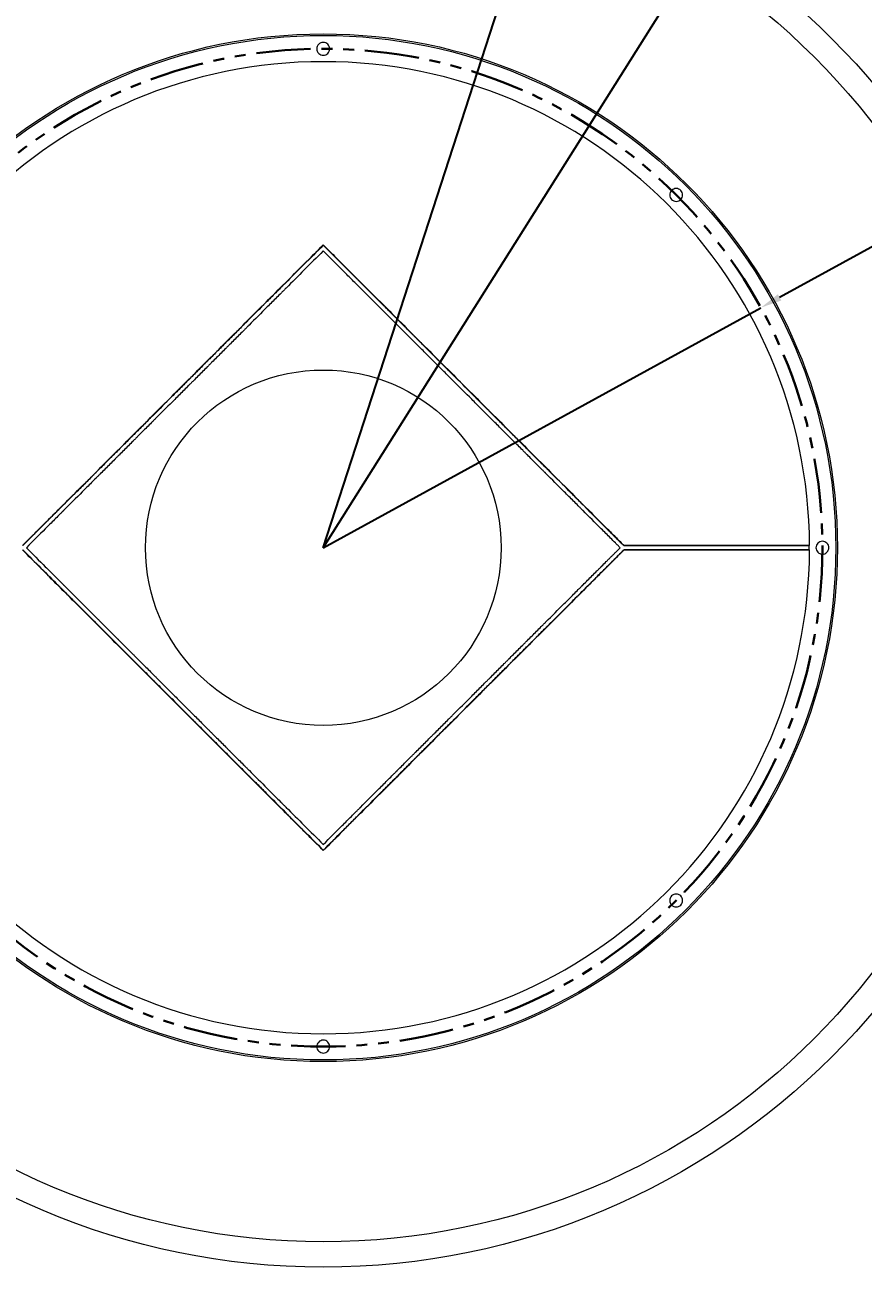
# Model space of a CAD drawing. Header units: inches. Extents: x 2104 to 4359, y 410 to 823.
# Drawn here: x 2505.9 to 2603.8, y 603.5 to 748.6 of the extents above; entities that cross this region are included whole.
import ezdxf

# ---------------------------------------------------------------- set-up
doc = ezdxf.new("R2010")
doc.units = ezdxf.units.IN
doc.linetypes.add('PHANTOM', pattern=[12.7, 6.35, -1.27, 1.27, -1.27, 1.27, -1.27])
doc.styles.add('SLDTEXTSTYLE2', font='TXT', dxfattribs={"width": 0.6, "bigfont": 'bigfont'})
doc.dimstyles.new('5', dxfattribs={"dimtxt": 5, "dimasz": 2.5, "dimexe": 1.25, "dimexo": 0.625, "dimtad": 0, "dimzin": 12, "dimtxsty": 'SLDTEXTSTYLE2', "dimcen": 2.5, "dimclrd": 3, "dimclre": 3, "dimclrt": 256, "dimadec": 0, "dimazin": 0, "dimtfac": 1, "dimtmove": 0, "dimatfit": 3, "dimfxl": 1, "dimarcsym": 0})

# ---------------------------------------------------------------- blocks, each defined once
blk = doc.blocks.new('*D227')
at = {"color": 3, "lineweight": -2}
for p, q in [((2568.19, 772.17), (2567.42, 769.79)), ((2540.76, 687.51), (2566.65, 767.42))]:
    blk.add_line(p, q, dxfattribs=at)
at = {"color": 3}
blk.add_solid([(2567.03, 769.92), (2567.82, 769.67), (2566.65, 767.42)], dxfattribs=at)
at = {"layer": 'Defpoints', "color": 0}
for p in [(2566.65, 767.42), (2540.76, 687.51)]:
    blk.add_point(p, dxfattribs=at)
at = {"insert": (2569.62, 776.57), "char_height": 5, "attachment_point": 5, "rotation": 72.0454, "style": 'SLDTEXTSTYLE2'}
blk.add_mtext('R84', dxfattribs=at)
blk = doc.blocks.new('*D228')
at = {"color": 3, "lineweight": -2}
for p, q in [((2588.85, 763.88), (2585.27, 758.19)), ((2540.76, 687.51), (2583.94, 756.08))]:
    blk.add_line(p, q, dxfattribs=at)
at = {"color": 3}
blk.add_solid([(2584.92, 758.41), (2585.62, 757.97), (2583.94, 756.08)], dxfattribs=at)
at = {"layer": 'Defpoints', "color": 0}
for p in [(2583.94, 756.08), (2540.76, 687.51)]:
    blk.add_point(p, dxfattribs=at)
at = {"insert": (2592.91, 770.33), "char_height": 5, "attachment_point": 5, "rotation": 57.8005, "style": 'SLDTEXTSTYLE2'}
blk.add_mtext('R81,03', dxfattribs=at)
blk = doc.blocks.new('*D229')
at = {"color": 3, "lineweight": -2}
for p, q in [((2622.07, 732.14), (2594.01, 716.74)), ((2540.76, 687.51), (2591.82, 715.53))]:
    blk.add_line(p, q, dxfattribs=at)
at = {"color": 3}
blk.add_solid([(2593.81, 717.1), (2594.21, 716.37), (2591.82, 715.53)], dxfattribs=at)
at = {"layer": 'Defpoints', "color": 0}
for p in [(2591.82, 715.53), (2540.76, 687.51)]:
    blk.add_point(p, dxfattribs=at)
at = {"insert": (2629.41, 736.17), "char_height": 5, "attachment_point": 5, "rotation": 28.7611, "style": 'SLDTEXTSTYLE2'}
blk.add_mtext('R58,25', dxfattribs=at)

msp = doc.modelspace()

# ---------------------------------------------------------------- linework, layer by layer
at = {"color": 7, "linetype": 'Continuous', "lineweight": 15}
for p, q in [((2540.757, 722.825), (2540.757, 722.862)), ((2575.825, 687.756), (2575.862, 687.757)), ((2597.456, 687.756), (2597.506, 687.757)), ((2575.825, 687.257), (2575.862, 687.257)), ((2540.757, 652.189), (2540.757, 652.151))]:
    msp.add_line(p, q, dxfattribs=at)
for radius in [84, 81.032, 60, 59.812, 20.75]:
    msp.add_circle((2540.757, 687.507), radius, dxfattribs=at)
at = {"color": 1, "linetype": 'PHANTOM', "lineweight": 30}
msp.add_circle((2540.757, 687.507), 58.25, dxfattribs=at)
at = {"color": 7, "linetype": 'Continuous', "lineweight": 15}
for radius, start, end in [(56.75, 0.25247, 179.74753), (56.7, 359.74753, 0.25247), (56.75, 180.25247, 359.74753)]:
    msp.add_arc((2540.757, 687.507), radius, start, end, dxfattribs=at)
for points, knots in [([(2541.29, 745.229), (2541.22, 745.158), (2541.138, 745.103), (2540.956, 745.027), (2540.858, 745.007), (2540.563, 745.006), (2540.367, 745.087), (2540.159, 745.294), (2540.103, 745.377), (2540.027, 745.558), (2540.007, 745.655), (2540.006, 745.853), (2540.025, 745.95), (2540.1, 746.131), (2540.155, 746.215), (2540.361, 746.423), (2540.557, 746.506), (2540.852, 746.507), (2540.95, 746.488), (2541.132, 746.413), (2541.215, 746.358), (2541.356, 746.219), (2541.411, 746.136), (2541.487, 745.955), (2541.506, 745.857), (2541.508, 745.565), (2541.429, 745.37), (2541.29, 745.229)], [0, 0, 0, 0, 0.0625, 0.0625, 0.125, 0.125, 0.25, 0.25, 0.3125, 0.3125, 0.375, 0.375, 0.4375, 0.4375, 0.5, 0.5, 0.625, 0.625, 0.6875, 0.6875, 0.75, 0.75, 0.8125, 0.8125, 0.875, 0.875, 1, 1, 1, 1]), ([(2582.476, 728.165), (2582.406, 728.095), (2582.324, 728.04), (2582.142, 727.965), (2582.044, 727.946), (2581.751, 727.945), (2581.554, 728.027), (2581.346, 728.235), (2581.29, 728.318), (2581.215, 728.5), (2581.196, 728.598), (2581.196, 728.796), (2581.216, 728.893), (2581.291, 729.074), (2581.347, 729.157), (2581.554, 729.364), (2581.749, 729.445), (2582.042, 729.446), (2582.141, 729.426), (2582.323, 729.351), (2582.406, 729.296), (2582.616, 729.086), (2582.696, 728.891), (2582.696, 728.499), (2582.616, 728.305), (2582.476, 728.165)], [0, 0, 0, 0, 0.0625, 0.0625, 0.125, 0.125, 0.25, 0.25, 0.3125, 0.3125, 0.375, 0.375, 0.4375, 0.4375, 0.5, 0.5, 0.625, 0.625, 0.6875, 0.6875, 0.75, 0.75, 0.875, 0.875, 1, 1, 1, 1]), ([(2505.651, 687.756), (2506.127, 688.233), (2507.066, 689.172), (2508.456, 690.561), (2510.118, 692.223), (2512.04, 694.145), (2514.985, 697.091), (2517.919, 700.024), (2520.865, 702.97), (2523.075, 705.18), (2525.286, 707.391), (2528.234, 710.339), (2531.169, 713.274), (2534.116, 716.221), (2536.309, 718.414), (2538.531, 720.637), (2540.004, 722.109), (2540.757, 722.862)], [0, 0, 0, 0, 0.0407401, 0.0803129, 0.1187826, 0.1828191, 0.2446447, 0.3704846, 0.4334041, 0.4963277, 0.5592593, 0.6222027, 0.7481304, 0.8099897, 0.8740637, 0.9355962, 1, 1, 1, 1]), ([(2540.757, 722.825), (2539.217, 721.284), (2537.75, 719.816), (2536.338, 718.404), (2536.332, 718.397), (2536.32, 718.385), (2536.314, 718.379), (2536.296, 718.361), (2536.284, 718.349), (2536.248, 718.314), (2536.224, 718.29), (2536.153, 718.218), (2536.105, 718.171), (2535.963, 718.028), (2535.868, 717.934), (2535.585, 717.65), (2535.397, 717.462), (2534.835, 716.9), (2534.465, 716.529), (2533.363, 715.427), (2532.641, 714.705), (2531.918, 713.981), (2531.905, 713.969), (2531.882, 713.945), (2531.87, 713.934), (2531.836, 713.899), (2531.812, 713.876), (2531.742, 713.806), (2531.696, 713.759), (2531.557, 713.62), (2531.464, 713.527), (2531.186, 713.249), (2531.002, 713.065), (2530.45, 712.513), (2530.085, 712.147), (2529.698, 711.76), (2529.674, 711.737), (2529.628, 711.69), (2529.605, 711.667), (2529.535, 711.597), (2529.489, 711.551), (2529.35, 711.412), (2529.257, 711.32), (2528.98, 711.042), (2528.796, 710.858), (2528.245, 710.306), (2527.878, 709.94), (2527.467, 709.528), (2527.42, 709.482), (2527.328, 709.389), (2527.281, 709.343), (2527.143, 709.204), (2527.051, 709.112), (2526.774, 708.835), (2526.59, 708.651), (2526.039, 708.1), (2525.672, 707.733), (2525.213, 707.274), (2525.12, 707.181), (2524.936, 706.997), (2524.844, 706.905), (2524.568, 706.629), (2524.384, 706.445), (2523.833, 705.894), (2523.466, 705.527), (2522.36, 704.421), (2521.629, 703.69), (2520.797, 702.859), (2520.706, 702.767), (2520.523, 702.584), (2520.431, 702.492), (2520.156, 702.217), (2519.972, 702.033), (2519.421, 701.482), (2519.053, 701.114), (2518.636, 700.698), (2518.591, 700.653), (2518.5, 700.561), (2518.454, 700.515), (2518.317, 700.378), (2518.225, 700.287), (2517.95, 700.012), (2517.767, 699.829), (2517.216, 699.278), (2516.846, 698.909), (2516.452, 698.514), (2516.429, 698.492), (2516.384, 698.446), (2516.361, 698.424), (2516.293, 698.355), (2516.247, 698.31), (2516.111, 698.173), (2516.019, 698.082), (2515.745, 697.808), (2515.562, 697.624), (2515.01, 697.073), (2514.64, 696.704), (2514.256, 696.319), (2514.245, 696.309), (2514.223, 696.286), (2514.212, 696.275), (2514.179, 696.242), (2514.156, 696.22), (2514.089, 696.153), (2514.045, 696.108), (2513.911, 695.974), (2513.821, 695.885), (2513.552, 695.616), (2513.372, 695.436), (2512.83, 694.894), (2512.466, 694.531), (2511.364, 693.429), (2510.617, 692.682), (2509.847, 691.913), (2509.842, 691.908), (2509.831, 691.897), (2509.826, 691.891), (2509.809, 691.875), (2509.798, 691.864), (2509.765, 691.831), (2509.743, 691.809), (2509.677, 691.742), (2509.633, 691.698), (2509.5, 691.566), (2509.411, 691.477), (2509.145, 691.211), (2508.966, 691.032), (2508.427, 690.493), (2508.063, 690.13), (2507.04, 689.107), (2506.372, 688.439), (2505.688, 687.756)], [0.00677294, 0.00677294, 0.00677294, 0.00677294, 0.13177294, 0.13177294, 0.13226122, 0.13226122, 0.1327495, 0.1327495, 0.13372606, 0.13372606, 0.13567919, 0.13567919, 0.13958544, 0.13958544, 0.14739794, 0.14739794, 0.16302294, 0.16302294, 0.19427294, 0.19427294, 0.25677294, 0.25677294, 0.2577495, 0.2577495, 0.25872606, 0.25872606, 0.26067919, 0.26067919, 0.26458544, 0.26458544, 0.27239794, 0.27239794, 0.28802294, 0.28802294, 0.31927294, 0.31927294, 0.32122606, 0.32122606, 0.32317919, 0.32317919, 0.32708544, 0.32708544, 0.33489794, 0.33489794, 0.35052294, 0.35052294, 0.38177294, 0.38177294, 0.38567919, 0.38567919, 0.38958544, 0.38958544, 0.39739794, 0.39739794, 0.41302294, 0.41302294, 0.44427294, 0.44427294, 0.45208544, 0.45208544, 0.45989794, 0.45989794, 0.47552294, 0.47552294, 0.50677294, 0.50677294, 0.56927294, 0.56927294, 0.57708544, 0.57708544, 0.58489794, 0.58489794, 0.60052294, 0.60052294, 0.63177294, 0.63177294, 0.63567919, 0.63567919, 0.63958544, 0.63958544, 0.64739794, 0.64739794, 0.66302294, 0.66302294, 0.69427294, 0.69427294, 0.69622606, 0.69622606, 0.69817919, 0.69817919, 0.70208544, 0.70208544, 0.70989794, 0.70989794, 0.72552294, 0.72552294, 0.75677294, 0.75677294, 0.7577495, 0.7577495, 0.75872606, 0.75872606, 0.76067919, 0.76067919, 0.76458544, 0.76458544, 0.77239794, 0.77239794, 0.78802294, 0.78802294, 0.81927294, 0.81927294, 0.88177294, 0.88177294, 0.88226122, 0.88226122, 0.8827495, 0.8827495, 0.88372606, 0.88372606, 0.88567919, 0.88567919, 0.88958544, 0.88958544, 0.89739794, 0.89739794, 0.91302294, 0.91302294, 0.94427294, 0.94427294, 1, 1, 1, 1]), ([(2540.757, 722.862), (2541.263, 722.356), (2542.259, 721.36), (2543.731, 719.888), (2545.447, 718.172), (2547.395, 716.223), (2550.341, 713.278), (2553.274, 710.345), (2556.221, 707.398), (2558.431, 705.188), (2560.641, 702.978), (2563.589, 700.03), (2567.274, 696.345), (2570.941, 692.678), (2573.506, 690.113), (2574.787, 688.832), (2575.444, 688.175), (2575.741, 687.878), (2575.849, 687.769), (2575.862, 687.757)], [0, 0, 0, 0, 0.0432543, 0.0851967, 0.1259018, 0.1899395, 0.2517661, 0.3776081, 0.4405286, 0.5034533, 0.566386, 0.6293304, 0.7552603, 0.8811922, 0.9427247, 0.9745525, 0.9907451, 0.9989126, 1, 1, 1, 1]), ([(2575.825, 687.756), (2575.812, 687.769), (2575.8, 687.782), (2575.691, 687.89), (2575.596, 687.985), (2575.31, 688.271), (2575.121, 688.46), (2574.557, 689.024), (2574.185, 689.396), (2573.082, 690.498), (2572.363, 691.217), (2571.654, 691.925), (2571.647, 691.932), (2571.636, 691.944), (2571.63, 691.95), (2571.612, 691.968), (2571.6, 691.979), (2571.564, 692.015), (2571.54, 692.039), (2571.469, 692.11), (2571.421, 692.158), (2571.279, 692.3), (2571.184, 692.395), (2570.9, 692.679), (2570.712, 692.867), (2570.151, 693.428), (2569.78, 693.799), (2568.677, 694.901), (2567.955, 695.622), (2567.231, 696.346), (2567.219, 696.358), (2567.196, 696.381), (2567.184, 696.393), (2567.149, 696.428), (2567.126, 696.451), (2567.056, 696.521), (2567.01, 696.567), (2566.87, 696.707), (2566.777, 696.799), (2566.5, 697.077), (2566.315, 697.261), (2565.763, 697.813), (2565.398, 698.179), (2565.01, 698.566), (2564.987, 698.589), (2564.94, 698.636), (2564.917, 698.659), (2564.848, 698.728), (2564.801, 698.775), (2564.662, 698.914), (2564.57, 699.006), (2564.293, 699.283), (2564.108, 699.467), (2563.557, 700.019), (2563.19, 700.385), (2562.779, 700.797), (2562.732, 700.843), (2562.639, 700.936), (2562.593, 700.982), (2562.455, 701.121), (2562.362, 701.213), (2562.086, 701.489), (2561.902, 701.673), (2561.35, 702.225), (2560.984, 702.591), (2560.524, 703.05), (2560.432, 703.143), (2560.247, 703.327), (2560.155, 703.42), (2559.879, 703.696), (2559.695, 703.879), (2559.144, 704.431), (2558.777, 704.798), (2557.672, 705.903), (2556.94, 706.635), (2556.109, 707.466), (2556.018, 707.557), (2555.834, 707.741), (2555.742, 707.832), (2555.467, 708.108), (2555.284, 708.291), (2554.733, 708.842), (2554.364, 709.211), (2553.948, 709.627), (2553.903, 709.672), (2553.811, 709.764), (2553.766, 709.81), (2553.629, 709.947), (2553.537, 710.038), (2553.262, 710.313), (2553.079, 710.497), (2552.528, 711.048), (2552.159, 711.417), (2551.764, 711.812), (2551.742, 711.834), (2551.697, 711.879), (2551.674, 711.902), (2551.606, 711.971), (2551.56, 712.016), (2551.423, 712.153), (2551.332, 712.244), (2551.058, 712.518), (2550.875, 712.702), (2550.323, 713.253), (2549.954, 713.623), (2549.57, 714.007), (2549.559, 714.018), (2549.537, 714.04), (2549.526, 714.052), (2549.492, 714.085), (2549.47, 714.107), (2549.403, 714.174), (2549.358, 714.219), (2549.224, 714.353), (2549.135, 714.442), (2548.866, 714.711), (2548.686, 714.891), (2548.145, 715.433), (2547.781, 715.797), (2546.679, 716.899), (2545.932, 717.647), (2545.163, 718.416), (2545.158, 718.421), (2545.147, 718.432), (2545.141, 718.438), (2545.125, 718.454), (2545.114, 718.465), (2545.081, 718.498), (2545.059, 718.52), (2544.993, 718.587), (2544.949, 718.631), (2544.816, 718.763), (2544.728, 718.852), (2544.461, 719.119), (2544.282, 719.297), (2543.744, 719.837), (2543.38, 720.2), (2542.278, 721.303), (2541.526, 722.055), (2540.757, 722.824)], [0.00000539, 0.00000539, 0.00000539, 0.00000539, 0.00103661, 0.00103661, 0.00884911, 0.00884911, 0.02447411, 0.02447411, 0.05572411, 0.05572411, 0.11822411, 0.11822411, 0.1187124, 0.1187124, 0.11920068, 0.11920068, 0.12017724, 0.12017724, 0.12213036, 0.12213036, 0.12603661, 0.12603661, 0.13384911, 0.13384911, 0.14947411, 0.14947411, 0.18072411, 0.18072411, 0.24322411, 0.24322411, 0.24420068, 0.24420068, 0.24517724, 0.24517724, 0.24713036, 0.24713036, 0.25103661, 0.25103661, 0.25884911, 0.25884911, 0.27447411, 0.27447411, 0.30572411, 0.30572411, 0.30767724, 0.30767724, 0.30963036, 0.30963036, 0.31353661, 0.31353661, 0.32134911, 0.32134911, 0.33697411, 0.33697411, 0.36822411, 0.36822411, 0.37213036, 0.37213036, 0.37603661, 0.37603661, 0.38384911, 0.38384911, 0.39947411, 0.39947411, 0.43072411, 0.43072411, 0.43853661, 0.43853661, 0.44634911, 0.44634911, 0.46197411, 0.46197411, 0.49322411, 0.49322411, 0.55572411, 0.55572411, 0.56353661, 0.56353661, 0.57134911, 0.57134911, 0.58697411, 0.58697411, 0.61822411, 0.61822411, 0.62213036, 0.62213036, 0.62603661, 0.62603661, 0.63384911, 0.63384911, 0.64947411, 0.64947411, 0.68072411, 0.68072411, 0.68267724, 0.68267724, 0.68463036, 0.68463036, 0.68853661, 0.68853661, 0.69634911, 0.69634911, 0.71197411, 0.71197411, 0.74322411, 0.74322411, 0.74420068, 0.74420068, 0.74517724, 0.74517724, 0.74713036, 0.74713036, 0.75103661, 0.75103661, 0.75884911, 0.75884911, 0.77447411, 0.77447411, 0.80572411, 0.80572411, 0.86822411, 0.86822411, 0.8687124, 0.8687124, 0.86920068, 0.86920068, 0.87017724, 0.87017724, 0.87213036, 0.87213036, 0.87603661, 0.87603661, 0.88384911, 0.88384911, 0.89947411, 0.89947411, 0.93072411, 0.93072411, 0.99321872, 0.99321872, 0.99321872, 0.99321872]), ([(2540.757, 722.155), (2539.246, 720.644), (2537.807, 719.205), (2536.422, 717.82), (2536.415, 717.813), (2536.404, 717.802), (2536.398, 717.796), (2536.38, 717.778), (2536.369, 717.767), (2536.333, 717.731), (2536.31, 717.708), (2536.24, 717.638), (2536.193, 717.591), (2536.054, 717.452), (2535.961, 717.359), (2535.683, 717.081), (2535.498, 716.896), (2534.947, 716.345), (2534.584, 715.982), (2533.502, 714.9), (2532.794, 714.192), (2532.084, 713.482), (2532.072, 713.47), (2532.049, 713.447), (2532.038, 713.436), (2532.004, 713.402), (2531.981, 713.379), (2531.912, 713.31), (2531.867, 713.265), (2531.73, 713.128), (2531.639, 713.037), (2531.367, 712.765), (2531.186, 712.584), (2530.644, 712.042), (2530.286, 711.684), (2529.906, 711.304), (2529.883, 711.281), (2529.837, 711.235), (2529.814, 711.212), (2529.746, 711.144), (2529.701, 711.099), (2529.564, 710.962), (2529.474, 710.872), (2529.202, 710.6), (2529.021, 710.419), (2528.48, 709.878), (2528.12, 709.518), (2527.717, 709.115), (2527.671, 709.069), (2527.58, 708.978), (2527.535, 708.933), (2527.399, 708.797), (2527.308, 708.706), (2527.037, 708.435), (2526.856, 708.254), (2526.315, 707.713), (2525.955, 707.353), (2525.505, 706.903), (2525.414, 706.812), (2525.233, 706.631), (2525.143, 706.541), (2524.872, 706.27), (2524.692, 706.09), (2524.151, 705.549), (2523.79, 705.188), (2522.706, 704.104), (2521.988, 703.386), (2521.172, 702.57), (2521.083, 702.481), (2520.903, 702.301), (2520.813, 702.211), (2520.543, 701.941), (2520.363, 701.761), (2519.822, 701.22), (2519.461, 700.859), (2519.052, 700.45), (2519.008, 700.406), (2518.918, 700.316), (2518.873, 700.271), (2518.738, 700.136), (2518.649, 700.047), (2518.379, 699.777), (2518.199, 699.597), (2517.658, 699.056), (2517.296, 698.694), (2516.909, 698.307), (2516.887, 698.285), (2516.843, 698.241), (2516.82, 698.218), (2516.753, 698.151), (2516.709, 698.107), (2516.574, 697.972), (2516.485, 697.883), (2516.216, 697.614), (2516.036, 697.434), (2515.495, 696.893), (2515.132, 696.53), (2514.755, 696.153), (2514.745, 696.143), (2514.723, 696.121), (2514.712, 696.11), (2514.679, 696.077), (2514.658, 696.056), (2514.592, 695.99), (2514.548, 695.946), (2514.417, 695.815), (2514.329, 695.727), (2514.065, 695.463), (2513.889, 695.287), (2513.357, 694.755), (2513, 694.398), (2511.919, 693.317), (2511.186, 692.584), (2510.431, 691.829), (2510.426, 691.824), (2510.416, 691.814), (2510.41, 691.808), (2510.394, 691.792), (2510.383, 691.781), (2510.351, 691.749), (2510.329, 691.727), (2510.264, 691.662), (2510.221, 691.619), (2510.091, 691.489), (2510.004, 691.402), (2509.743, 691.141), (2509.567, 690.966), (2509.039, 690.437), (2508.682, 690.08), (2507.601, 688.999), (2506.863, 688.261), (2506.108, 687.506)], [0, 0, 0, 0, 0.125, 0.125, 0.1254883, 0.1254883, 0.1259766, 0.1259766, 0.1269531, 0.1269531, 0.1289062, 0.1289062, 0.1328125, 0.1328125, 0.140625, 0.140625, 0.15625, 0.15625, 0.1875, 0.1875, 0.25, 0.25, 0.2509766, 0.2509766, 0.2519531, 0.2519531, 0.2539062, 0.2539062, 0.2578125, 0.2578125, 0.265625, 0.265625, 0.28125, 0.28125, 0.3125, 0.3125, 0.3144531, 0.3144531, 0.3164062, 0.3164062, 0.3203125, 0.3203125, 0.328125, 0.328125, 0.34375, 0.34375, 0.375, 0.375, 0.3789062, 0.3789062, 0.3828125, 0.3828125, 0.390625, 0.390625, 0.40625, 0.40625, 0.4375, 0.4375, 0.4453125, 0.4453125, 0.453125, 0.453125, 0.46875, 0.46875, 0.5, 0.5, 0.5625, 0.5625, 0.5703125, 0.5703125, 0.578125, 0.578125, 0.59375, 0.59375, 0.625, 0.625, 0.6289062, 0.6289062, 0.6328125, 0.6328125, 0.640625, 0.640625, 0.65625, 0.65625, 0.6875, 0.6875, 0.6894531, 0.6894531, 0.6914062, 0.6914062, 0.6953125, 0.6953125, 0.703125, 0.703125, 0.71875, 0.71875, 0.75, 0.75, 0.7509766, 0.7509766, 0.7519531, 0.7519531, 0.7539062, 0.7539062, 0.7578125, 0.7578125, 0.765625, 0.765625, 0.78125, 0.78125, 0.8125, 0.8125, 0.875, 0.875, 0.8754883, 0.8754883, 0.8759766, 0.8759766, 0.8769531, 0.8769531, 0.8789062, 0.8789062, 0.8828125, 0.8828125, 0.890625, 0.890625, 0.90625, 0.90625, 0.9375, 0.9375, 1, 1, 1, 1]), ([(2575.405, 687.506), (2575.359, 687.554), (2575.311, 687.601), (2575.217, 687.695), (2575.17, 687.742), (2575.029, 687.883), (2574.935, 687.976), (2574.656, 688.256), (2574.47, 688.442), (2573.917, 688.995), (2573.552, 689.36), (2572.47, 690.442), (2571.765, 691.146), (2571.07, 691.842), (2571.064, 691.848), (2571.052, 691.86), (2571.046, 691.866), (2571.028, 691.883), (2571.017, 691.895), (2570.982, 691.93), (2570.958, 691.953), (2570.888, 692.023), (2570.842, 692.07), (2570.702, 692.21), (2570.609, 692.303), (2570.331, 692.581), (2570.146, 692.765), (2569.596, 693.316), (2569.232, 693.68), (2568.151, 694.761), (2567.442, 695.469), (2566.732, 696.179), (2566.72, 696.191), (2566.698, 696.214), (2566.686, 696.226), (2566.652, 696.26), (2566.629, 696.283), (2566.561, 696.351), (2566.515, 696.397), (2566.378, 696.533), (2566.287, 696.624), (2566.015, 696.897), (2565.834, 697.078), (2565.293, 697.619), (2564.934, 697.978), (2564.554, 698.358), (2564.531, 698.381), (2564.485, 698.426), (2564.463, 698.449), (2564.394, 698.517), (2564.349, 698.563), (2564.213, 698.699), (2564.122, 698.79), (2563.85, 699.062), (2563.669, 699.242), (2563.128, 699.784), (2562.769, 700.143), (2562.365, 700.547), (2562.319, 700.593), (2562.228, 700.683), (2562.183, 700.729), (2562.047, 700.865), (2561.956, 700.955), (2561.685, 701.227), (2561.505, 701.407), (2560.964, 701.948), (2560.604, 702.308), (2560.153, 702.758), (2560.062, 702.849), (2559.881, 703.03), (2559.791, 703.121), (2559.52, 703.392), (2559.34, 703.572), (2558.799, 704.113), (2558.439, 704.473), (2557.354, 705.558), (2556.636, 706.276), (2555.821, 707.091), (2555.731, 707.181), (2555.551, 707.361), (2555.461, 707.451), (2555.191, 707.721), (2555.011, 707.901), (2554.47, 708.441), (2554.109, 708.803), (2553.7, 709.212), (2553.656, 709.256), (2553.566, 709.346), (2553.521, 709.39), (2553.387, 709.525), (2553.297, 709.615), (2553.027, 709.884), (2552.847, 710.064), (2552.307, 710.605), (2551.945, 710.967), (2551.557, 711.354), (2551.536, 711.376), (2551.491, 711.421), (2551.469, 711.443), (2551.402, 711.51), (2551.357, 711.555), (2551.223, 711.689), (2551.133, 711.779), (2550.864, 712.048), (2550.684, 712.227), (2550.143, 712.768), (2549.781, 713.131), (2549.404, 713.508), (2549.393, 713.518), (2549.371, 713.54), (2549.36, 713.551), (2549.328, 713.584), (2549.306, 713.606), (2549.24, 713.672), (2549.196, 713.715), (2549.065, 713.847), (2548.977, 713.935), (2548.713, 714.198), (2548.537, 714.375), (2548.005, 714.906), (2547.648, 715.263), (2546.568, 716.344), (2545.834, 717.077), (2545.08, 717.832), (2545.075, 717.837), (2545.064, 717.848), (2545.058, 717.853), (2545.042, 717.869), (2545.032, 717.88), (2544.999, 717.913), (2544.978, 717.934), (2544.913, 717.999), (2544.869, 718.042), (2544.739, 718.172), (2544.652, 718.259), (2544.391, 718.521), (2544.216, 718.696), (2543.687, 719.225), (2543.331, 719.581), (2542.249, 720.663), (2541.512, 721.4), (2540.757, 722.155)], [0.0000055, 0.0000055, 0.0000055, 0.0000055, 0.00391175, 0.00391175, 0.007818, 0.007818, 0.0156305, 0.0156305, 0.0312555, 0.0312555, 0.0625055, 0.0625055, 0.1250055, 0.1250055, 0.12549378, 0.12549378, 0.12598207, 0.12598207, 0.12695863, 0.12695863, 0.12891175, 0.12891175, 0.132818, 0.132818, 0.1406305, 0.1406305, 0.1562555, 0.1562555, 0.1875055, 0.1875055, 0.2500055, 0.2500055, 0.25098207, 0.25098207, 0.25195863, 0.25195863, 0.25391175, 0.25391175, 0.257818, 0.257818, 0.2656305, 0.2656305, 0.2812555, 0.2812555, 0.3125055, 0.3125055, 0.31445863, 0.31445863, 0.31641175, 0.31641175, 0.320318, 0.320318, 0.3281305, 0.3281305, 0.3437555, 0.3437555, 0.3750055, 0.3750055, 0.37891175, 0.37891175, 0.382818, 0.382818, 0.3906305, 0.3906305, 0.4062555, 0.4062555, 0.4375055, 0.4375055, 0.445318, 0.445318, 0.4531305, 0.4531305, 0.4687555, 0.4687555, 0.5000055, 0.5000055, 0.5625055, 0.5625055, 0.570318, 0.570318, 0.5781305, 0.5781305, 0.5937555, 0.5937555, 0.6250055, 0.6250055, 0.62891175, 0.62891175, 0.632818, 0.632818, 0.6406305, 0.6406305, 0.6562555, 0.6562555, 0.6875055, 0.6875055, 0.68945863, 0.68945863, 0.69141175, 0.69141175, 0.695318, 0.695318, 0.7031305, 0.7031305, 0.7187555, 0.7187555, 0.7500055, 0.7500055, 0.75098207, 0.75098207, 0.75195863, 0.75195863, 0.75391175, 0.75391175, 0.757818, 0.757818, 0.7656305, 0.7656305, 0.7812555, 0.7812555, 0.8125055, 0.8125055, 0.8750055, 0.8750055, 0.87549378, 0.87549378, 0.87598207, 0.87598207, 0.87695863, 0.87695863, 0.87891175, 0.87891175, 0.882818, 0.882818, 0.8906305, 0.8906305, 0.9062555, 0.9062555, 0.9375055, 0.9375055, 1, 1, 1, 1]), ([(2597.456, 687.756), (2593.603, 687.756), (2590.122, 687.756), (2586.919, 687.756), (2586.822, 687.756), (2586.677, 687.756), (2586.629, 687.756), (2586.557, 687.756), (2586.533, 687.756), (2586.503, 687.756), (2586.497, 687.756), (2586.488, 687.756), (2586.484, 687.756), (2586.476, 687.756), (2586.471, 687.756), (2586.451, 687.756), (2586.435, 687.756), (2586.156, 687.756), (2585.896, 687.756), (2585.122, 687.756), (2584.615, 687.756), (2583.115, 687.756), (2582.147, 687.756), (2580.276, 687.756), (2579.373, 687.756), (2578.066, 687.756), (2577.638, 687.756), (2577.009, 687.756), (2576.801, 687.756), (2576.569, 687.756), (2576.544, 687.756), (2576.505, 687.756), (2576.492, 687.756), (2576.476, 687.756), (2576.473, 687.756), (2576.467, 687.756), (2576.461, 687.756), (2576.449, 687.756), (2576.44, 687.756), (2576.364, 687.756), (2576.296, 687.756), (2576.093, 687.756), (2575.959, 687.756), (2575.825, 687.756)], [0.9979380508, 0.9979380508, 0.9979380508, 0.9979380508, 1.0001241068, 1.0001241068, 1.0001924211, 1.0001924211, 1.0002265782, 1.0002265782, 1.0002436568, 1.0002436568, 1.0002479264, 1.0002479264, 1.0002500613, 1.0002500613, 1.0002521961, 1.0002521961, 1.0002607354, 1.0002607354, 1.0003973639, 1.0003973639, 1.0006706209, 1.0006706209, 1.0012171349, 1.0012171349, 1.0017636489, 1.0017636489, 1.0020369059, 1.0020369059, 1.0021735344, 1.0021735344, 1.002190613, 1.002190613, 1.0021991523, 1.0021991523, 1.0022012871, 1.0022012871, 1.0022034219, 1.0022034219, 1.0022076915, 1.0022076915, 1.0022418487, 1.0022418487, 1.0023101629, 1.0023101629, 1.0023101629, 1.0023101629]), ([(2575.862, 687.757), (2576.826, 687.757), (2578.85, 687.757), (2582.029, 687.757), (2585.494, 687.757), (2589.245, 687.757), (2593.281, 687.757), (2596.066, 687.757), (2597.506, 687.757)], [0, 0, 0, 0, 0.1334914, 0.2802529, 0.4402845, 0.6135863, 0.8001581, 1, 1, 1, 1]), ([(2599.534, 686.973), (2599.464, 686.904), (2599.381, 686.849), (2599.199, 686.775), (2599.101, 686.756), (2598.808, 686.758), (2598.613, 686.839), (2598.406, 687.047), (2598.351, 687.131), (2598.276, 687.312), (2598.256, 687.41), (2598.258, 687.708), (2598.34, 687.902), (2598.619, 688.178), (2598.814, 688.257), (2599.107, 688.256), (2599.205, 688.237), (2599.386, 688.161), (2599.469, 688.106), (2599.678, 687.896), (2599.758, 687.7), (2599.756, 687.307), (2599.675, 687.113), (2599.534, 686.973)], [0, 0, 0, 0, 0.0625, 0.0625, 0.125, 0.125, 0.25, 0.25, 0.3125, 0.3125, 0.375, 0.375, 0.5, 0.5, 0.625, 0.625, 0.6875, 0.6875, 0.75, 0.75, 0.875, 0.875, 1, 1, 1, 1]), ([(2540.757, 652.151), (2540.251, 652.657), (2539.255, 653.653), (2537.783, 655.125), (2536.067, 656.841), (2534.118, 658.79), (2531.173, 661.735), (2528.24, 664.668), (2525.293, 667.615), (2523.083, 669.825), (2520.873, 672.036), (2517.925, 674.983), (2514.99, 677.918), (2512.042, 680.866), (2509.889, 683.019), (2507.75, 685.158), (2506.361, 686.547), (2505.652, 687.257)], [0, 0, 0, 0, 0.0432543, 0.0851967, 0.1259018, 0.1899394, 0.251766, 0.377608, 0.4405284, 0.5034531, 0.5663857, 0.6293301, 0.7552598, 0.8171201, 0.8811952, 0.9393192, 1, 1, 1, 1]), ([(2505.689, 687.257), (2507.138, 685.808), (2508.523, 684.424), (2509.86, 683.088), (2509.866, 683.081), (2509.878, 683.07), (2509.884, 683.064), (2509.902, 683.046), (2509.914, 683.034), (2509.95, 682.998), (2509.974, 682.974), (2510.045, 682.903), (2510.093, 682.855), (2510.235, 682.713), (2510.33, 682.618), (2510.613, 682.335), (2510.802, 682.147), (2511.363, 681.585), (2511.734, 681.215), (2512.837, 680.113), (2513.559, 679.391), (2514.283, 678.667), (2514.295, 678.655), (2514.318, 678.632), (2514.33, 678.62), (2514.365, 678.585), (2514.388, 678.562), (2514.458, 678.492), (2514.504, 678.446), (2514.644, 678.306), (2514.736, 678.214), (2515.014, 677.936), (2515.199, 677.752), (2515.75, 677.2), (2516.116, 676.834), (2516.503, 676.448), (2516.527, 676.424), (2516.573, 676.377), (2516.597, 676.354), (2516.666, 676.285), (2516.712, 676.238), (2516.851, 676.1), (2516.944, 676.007), (2517.221, 675.73), (2517.405, 675.546), (2517.957, 674.994), (2518.323, 674.628), (2518.735, 674.217), (2518.782, 674.17), (2518.874, 674.077), (2518.921, 674.031), (2519.059, 673.893), (2519.151, 673.8), (2519.428, 673.524), (2519.612, 673.34), (2520.163, 672.789), (2520.53, 672.422), (2520.989, 671.963), (2521.082, 671.87), (2521.266, 671.686), (2521.359, 671.594), (2521.635, 671.318), (2521.818, 671.134), (2522.37, 670.583), (2522.737, 670.215), (2523.842, 669.11), (2524.574, 668.378), (2525.405, 667.547), (2525.496, 667.456), (2525.68, 667.273), (2525.771, 667.181), (2526.046, 666.906), (2526.23, 666.722), (2526.781, 666.171), (2527.149, 665.802), (2527.566, 665.386), (2527.611, 665.341), (2527.702, 665.249), (2527.748, 665.204), (2527.885, 665.066), (2527.977, 664.975), (2528.251, 664.7), (2528.435, 664.517), (2528.986, 663.965), (2529.355, 663.596), (2529.749, 663.202), (2529.772, 663.179), (2529.817, 663.134), (2529.84, 663.111), (2529.908, 663.043), (2529.954, 662.997), (2530.09, 662.86), (2530.182, 662.769), (2530.456, 662.495), (2530.639, 662.311), (2531.19, 661.76), (2531.56, 661.39), (2531.944, 661.006), (2531.955, 660.995), (2531.977, 660.973), (2531.988, 660.962), (2532.022, 660.928), (2532.044, 660.906), (2532.111, 660.839), (2532.155, 660.794), (2532.289, 660.66), (2532.379, 660.571), (2532.648, 660.302), (2532.827, 660.122), (2533.369, 659.58), (2533.733, 659.216), (2534.834, 658.114), (2535.582, 657.366), (2536.351, 656.597), (2536.356, 656.592), (2536.367, 656.581), (2536.372, 656.575), (2536.389, 656.559), (2536.4, 656.548), (2536.433, 656.515), (2536.455, 656.493), (2536.521, 656.427), (2536.565, 656.383), (2536.698, 656.25), (2536.786, 656.161), (2537.053, 655.895), (2537.231, 655.716), (2537.77, 655.177), (2538.133, 654.813), (2539.236, 653.71), (2539.987, 652.959), (2540.757, 652.189)], [0, 0, 0, 0, 0.11822021, 0.11822021, 0.11870849, 0.11870849, 0.11919677, 0.11919677, 0.12017333, 0.12017333, 0.12212646, 0.12212646, 0.12603271, 0.12603271, 0.13384521, 0.13384521, 0.14947021, 0.14947021, 0.18072021, 0.18072021, 0.24322021, 0.24322021, 0.24419677, 0.24419677, 0.24517333, 0.24517333, 0.24712646, 0.24712646, 0.25103271, 0.25103271, 0.25884521, 0.25884521, 0.27447021, 0.27447021, 0.30572021, 0.30572021, 0.30767333, 0.30767333, 0.30962646, 0.30962646, 0.31353271, 0.31353271, 0.32134521, 0.32134521, 0.33697021, 0.33697021, 0.36822021, 0.36822021, 0.37212646, 0.37212646, 0.37603271, 0.37603271, 0.38384521, 0.38384521, 0.39947021, 0.39947021, 0.43072021, 0.43072021, 0.43853271, 0.43853271, 0.44634521, 0.44634521, 0.46197021, 0.46197021, 0.49322021, 0.49322021, 0.55572021, 0.55572021, 0.56353271, 0.56353271, 0.57134521, 0.57134521, 0.58697021, 0.58697021, 0.61822021, 0.61822021, 0.62212646, 0.62212646, 0.62603271, 0.62603271, 0.63384521, 0.63384521, 0.64947021, 0.64947021, 0.68072021, 0.68072021, 0.68267333, 0.68267333, 0.68462646, 0.68462646, 0.68853271, 0.68853271, 0.69634521, 0.69634521, 0.71197021, 0.71197021, 0.74322021, 0.74322021, 0.74419677, 0.74419677, 0.74517333, 0.74517333, 0.74712646, 0.74712646, 0.75103271, 0.75103271, 0.75884521, 0.75884521, 0.77447021, 0.77447021, 0.80572021, 0.80572021, 0.86822021, 0.86822021, 0.86870849, 0.86870849, 0.86919677, 0.86919677, 0.87017333, 0.87017333, 0.87212646, 0.87212646, 0.87603271, 0.87603271, 0.88384521, 0.88384521, 0.89947021, 0.89947021, 0.93072021, 0.93072021, 0.99322021, 0.99322021, 0.99322021, 0.99322021]), ([(2506.109, 687.507), (2506.864, 686.751), (2507.601, 686.014), (2508.683, 684.932), (2509.04, 684.575), (2509.569, 684.047), (2509.744, 683.871), (2510.005, 683.61), (2510.092, 683.523), (2510.223, 683.393), (2510.266, 683.349), (2510.331, 683.285), (2510.352, 683.263), (2510.385, 683.231), (2510.395, 683.22), (2510.412, 683.204), (2510.417, 683.198), (2510.428, 683.187), (2510.433, 683.182), (2511.188, 682.427), (2511.922, 681.694), (2513.003, 680.612), (2513.36, 680.255), (2513.892, 679.723), (2514.069, 679.547), (2514.332, 679.283), (2514.42, 679.195), (2514.552, 679.063), (2514.596, 679.02), (2514.661, 678.954), (2514.683, 678.932), (2514.716, 678.899), (2514.727, 678.888), (2514.749, 678.866), (2514.759, 678.856), (2515.136, 678.479), (2515.5, 678.116), (2516.041, 677.574), (2516.221, 677.394), (2516.49, 677.125), (2516.58, 677.036), (2516.714, 676.901), (2516.759, 676.857), (2516.826, 676.79), (2516.848, 676.767), (2516.893, 676.723), (2516.915, 676.701), (2517.302, 676.313), (2517.664, 675.951), (2518.205, 675.41), (2518.385, 675.23), (2518.655, 674.96), (2518.745, 674.87), (2518.88, 674.736), (2518.925, 674.691), (2519.014, 674.601), (2519.059, 674.557), (2519.467, 674.148), (2519.829, 673.786), (2520.37, 673.245), (2520.55, 673.065), (2520.82, 672.795), (2520.91, 672.705), (2521.09, 672.525), (2521.18, 672.435), (2521.995, 671.62), (2522.714, 670.901), (2523.798, 669.817), (2524.158, 669.457), (2524.699, 668.916), (2524.88, 668.736), (2525.15, 668.465), (2525.241, 668.375), (2525.421, 668.194), (2525.513, 668.103), (2525.963, 667.652), (2526.323, 667.293), (2526.863, 666.752), (2527.044, 666.571), (2527.315, 666.3), (2527.406, 666.21), (2527.541, 666.074), (2527.587, 666.029), (2527.677, 665.938), (2527.723, 665.892), (2528.127, 665.488), (2528.486, 665.129), (2529.027, 664.588), (2529.208, 664.408), (2529.479, 664.136), (2529.57, 664.045), (2529.706, 663.909), (2529.752, 663.864), (2529.82, 663.795), (2529.843, 663.773), (2529.888, 663.727), (2529.911, 663.704), (2530.291, 663.325), (2530.649, 662.966), (2531.19, 662.425), (2531.371, 662.244), (2531.643, 661.972), (2531.734, 661.881), (2531.871, 661.745), (2531.916, 661.699), (2531.985, 661.631), (2532.007, 661.608), (2532.042, 661.574), (2532.053, 661.562), (2532.076, 661.539), (2532.088, 661.527), (2532.797, 660.818), (2533.505, 660.11), (2534.586, 659.029), (2534.949, 658.666), (2535.5, 658.115), (2535.684, 657.931), (2535.962, 657.653), (2536.055, 657.56), (2536.195, 657.42), (2536.241, 657.374), (2536.311, 657.304), (2536.335, 657.28), (2536.37, 657.245), (2536.382, 657.234), (2536.399, 657.216), (2536.405, 657.21), (2536.417, 657.199), (2536.423, 657.192), (2537.808, 655.807), (2539.247, 654.369), (2540.757, 652.858)], [0.0000055, 0.0000055, 0.0000055, 0.0000055, 0.06250516, 0.06250516, 0.09375499, 0.09375499, 0.1093799, 0.1093799, 0.11719236, 0.11719236, 0.12109858, 0.12109858, 0.1230517, 0.1230517, 0.12402826, 0.12402826, 0.12451653, 0.12451653, 0.12500481, 0.12500481, 0.18750447, 0.18750447, 0.2187543, 0.2187543, 0.23437921, 0.23437921, 0.24219167, 0.24219167, 0.24609789, 0.24609789, 0.24805101, 0.24805101, 0.24902757, 0.24902757, 0.25000412, 0.25000412, 0.28125395, 0.28125395, 0.29687886, 0.29687886, 0.30469132, 0.30469132, 0.30859755, 0.30859755, 0.31055066, 0.31055066, 0.31250378, 0.31250378, 0.34375361, 0.34375361, 0.35937852, 0.35937852, 0.36719098, 0.36719098, 0.37109721, 0.37109721, 0.37500343, 0.37500343, 0.40625326, 0.40625326, 0.42187817, 0.42187817, 0.42969063, 0.42969063, 0.43750309, 0.43750309, 0.50000274, 0.50000274, 0.53125257, 0.53125257, 0.54687749, 0.54687749, 0.55468994, 0.55468994, 0.5625024, 0.5625024, 0.59375223, 0.59375223, 0.60937714, 0.60937714, 0.6171896, 0.6171896, 0.62109583, 0.62109583, 0.62500205, 0.62500205, 0.65625188, 0.65625188, 0.6718768, 0.6718768, 0.67968925, 0.67968925, 0.68359548, 0.68359548, 0.6855486, 0.6855486, 0.68750171, 0.68750171, 0.71875154, 0.71875154, 0.73437645, 0.73437645, 0.74218891, 0.74218891, 0.74609514, 0.74609514, 0.74804825, 0.74804825, 0.74902481, 0.74902481, 0.75000136, 0.75000136, 0.81250102, 0.81250102, 0.84375085, 0.84375085, 0.85937576, 0.85937576, 0.86718822, 0.86718822, 0.87109445, 0.87109445, 0.87304756, 0.87304756, 0.87402412, 0.87402412, 0.8745124, 0.8745124, 0.87500068, 0.87500068, 0.99999448, 0.99999448, 0.99999448, 0.99999448]), ([(2540.757, 652.858), (2541.512, 653.613), (2542.25, 654.351), (2543.331, 655.433), (2543.688, 655.789), (2544.217, 656.318), (2544.392, 656.494), (2544.654, 656.755), (2544.741, 656.842), (2544.871, 656.972), (2544.914, 657.015), (2544.979, 657.08), (2545, 657.102), (2545.033, 657.134), (2545.044, 657.145), (2545.06, 657.161), (2545.065, 657.167), (2545.076, 657.177), (2545.081, 657.182), (2545.836, 657.937), (2546.57, 658.671), (2547.651, 659.752), (2548.008, 660.11), (2548.54, 660.642), (2548.717, 660.818), (2548.981, 661.082), (2549.068, 661.17), (2549.2, 661.301), (2549.244, 661.345), (2549.309, 661.411), (2549.331, 661.433), (2549.364, 661.466), (2549.375, 661.476), (2549.397, 661.498), (2549.407, 661.509), (2549.785, 661.886), (2550.148, 662.249), (2550.689, 662.79), (2550.869, 662.97), (2551.138, 663.24), (2551.228, 663.329), (2551.362, 663.463), (2551.407, 663.508), (2551.474, 663.575), (2551.496, 663.598), (2551.541, 663.642), (2551.563, 663.664), (2551.95, 664.052), (2552.312, 664.414), (2552.853, 664.955), (2553.033, 665.135), (2553.303, 665.405), (2553.393, 665.495), (2553.528, 665.629), (2553.573, 665.674), (2553.662, 665.764), (2553.707, 665.808), (2554.116, 666.217), (2554.477, 666.579), (2555.018, 667.12), (2555.198, 667.3), (2555.468, 667.57), (2555.558, 667.66), (2555.738, 667.84), (2555.828, 667.93), (2556.643, 668.745), (2557.362, 669.463), (2558.446, 670.548), (2558.806, 670.908), (2559.347, 671.449), (2559.528, 671.629), (2559.798, 671.9), (2559.889, 671.99), (2560.07, 672.171), (2560.161, 672.262), (2560.611, 672.712), (2560.971, 673.072), (2561.511, 673.613), (2561.692, 673.794), (2561.963, 674.065), (2562.054, 674.155), (2562.19, 674.291), (2562.235, 674.336), (2562.326, 674.427), (2562.372, 674.473), (2562.775, 674.877), (2563.134, 675.236), (2563.675, 675.777), (2563.856, 675.957), (2564.127, 676.229), (2564.218, 676.32), (2564.354, 676.456), (2564.4, 676.501), (2564.468, 676.569), (2564.491, 676.592), (2564.536, 676.638), (2564.559, 676.661), (2564.939, 677.04), (2565.297, 677.399), (2565.838, 677.94), (2566.019, 678.121), (2566.291, 678.393), (2566.382, 678.484), (2566.519, 678.62), (2566.564, 678.666), (2566.633, 678.734), (2566.656, 678.757), (2566.69, 678.791), (2566.701, 678.803), (2566.724, 678.826), (2566.736, 678.837), (2567.446, 679.547), (2568.153, 680.255), (2569.234, 681.336), (2569.598, 681.699), (2570.148, 682.25), (2570.332, 682.434), (2570.61, 682.712), (2570.703, 682.805), (2570.843, 682.944), (2570.89, 682.991), (2570.96, 683.061), (2570.983, 683.084), (2571.018, 683.12), (2571.03, 683.131), (2571.053, 683.155), (2571.065, 683.167), (2571.43, 683.531), (2571.786, 683.888), (2572.327, 684.429), (2572.509, 684.61), (2572.782, 684.884), (2572.874, 684.975), (2573.011, 685.113), (2573.057, 685.158), (2573.126, 685.227), (2573.149, 685.25), (2573.195, 685.296), (2573.219, 685.32), (2573.419, 685.521), (2573.599, 685.7), (2573.869, 685.971), (2573.96, 686.061), (2574.096, 686.197), (2574.141, 686.243), (2574.232, 686.334), (2574.278, 686.38), (2574.413, 686.514), (2574.503, 686.604), (2574.638, 686.74), (2574.683, 686.785), (2574.774, 686.875), (2574.819, 686.921), (2575.044, 687.146), (2575.225, 687.327), (2575.405, 687.507)], [0.00000577, 0.00000577, 0.00000577, 0.00000577, 0.06250577, 0.06250577, 0.09375577, 0.09375577, 0.10938077, 0.10938077, 0.11719327, 0.11719327, 0.12109952, 0.12109952, 0.12305265, 0.12305265, 0.12402921, 0.12402921, 0.12451749, 0.12451749, 0.12500577, 0.12500577, 0.18750577, 0.18750577, 0.21875577, 0.21875577, 0.23438077, 0.23438077, 0.24219327, 0.24219327, 0.24609952, 0.24609952, 0.24805265, 0.24805265, 0.24902921, 0.24902921, 0.25000577, 0.25000577, 0.28125577, 0.28125577, 0.29688077, 0.29688077, 0.30469327, 0.30469327, 0.30859952, 0.30859952, 0.31055265, 0.31055265, 0.31250577, 0.31250577, 0.34375577, 0.34375577, 0.35938077, 0.35938077, 0.36719327, 0.36719327, 0.37109952, 0.37109952, 0.37500577, 0.37500577, 0.40625577, 0.40625577, 0.42188077, 0.42188077, 0.42969327, 0.42969327, 0.43750577, 0.43750577, 0.50000577, 0.50000577, 0.53125577, 0.53125577, 0.54688077, 0.54688077, 0.55469327, 0.55469327, 0.56250577, 0.56250577, 0.59375577, 0.59375577, 0.60938077, 0.60938077, 0.61719327, 0.61719327, 0.62109952, 0.62109952, 0.62500577, 0.62500577, 0.65625577, 0.65625577, 0.67188077, 0.67188077, 0.67969327, 0.67969327, 0.68359952, 0.68359952, 0.68555265, 0.68555265, 0.68750577, 0.68750577, 0.71875577, 0.71875577, 0.73438077, 0.73438077, 0.74219327, 0.74219327, 0.74609952, 0.74609952, 0.74805265, 0.74805265, 0.74902921, 0.74902921, 0.75000577, 0.75000577, 0.81250577, 0.81250577, 0.84375577, 0.84375577, 0.85938077, 0.85938077, 0.86719327, 0.86719327, 0.87109952, 0.87109952, 0.87305265, 0.87305265, 0.87402921, 0.87402921, 0.87500577, 0.87500577, 0.90625577, 0.90625577, 0.92188077, 0.92188077, 0.92969327, 0.92969327, 0.93359952, 0.93359952, 0.93555265, 0.93555265, 0.93750577, 0.93750577, 0.95313077, 0.95313077, 0.96094327, 0.96094327, 0.96484952, 0.96484952, 0.96875577, 0.96875577, 0.97656827, 0.97656827, 0.98047452, 0.98047452, 0.98438077, 0.98438077, 1, 1, 1, 1]), ([(2575.863, 687.257), (2575.386, 686.781), (2574.447, 685.841), (2573.058, 684.452), (2571.396, 682.79), (2569.473, 680.868), (2566.528, 677.923), (2563.595, 674.989), (2560.648, 672.043), (2558.438, 669.833), (2556.228, 667.622), (2553.28, 664.674), (2550.345, 661.74), (2547.398, 658.792), (2545.205, 656.599), (2542.983, 654.377), (2541.51, 652.904), (2540.757, 652.151)], [0, 0, 0, 0, 0.04074174, 0.08031596, 0.11878702, 0.18282343, 0.24464864, 0.37048803, 0.43340717, 0.49633047, 0.55926179, 0.62220483, 0.74813194, 0.80999093, 0.8740645, 0.93559668, 1, 1, 1, 1]), ([(2540.757, 652.189), (2541.527, 652.959), (2542.279, 653.711), (2543.381, 654.814), (2543.745, 655.178), (2544.284, 655.717), (2544.462, 655.896), (2544.729, 656.163), (2544.817, 656.251), (2544.95, 656.384), (2544.994, 656.428), (2545.06, 656.494), (2545.082, 656.516), (2545.115, 656.549), (2545.126, 656.56), (2545.143, 656.577), (2545.148, 656.582), (2545.159, 656.593), (2545.164, 656.598), (2545.934, 657.368), (2546.682, 658.116), (2547.784, 659.219), (2548.148, 659.583), (2548.69, 660.125), (2548.87, 660.306), (2549.139, 660.575), (2549.228, 660.664), (2549.362, 660.798), (2549.407, 660.843), (2549.474, 660.91), (2549.496, 660.932), (2549.529, 660.966), (2549.541, 660.977), (2549.563, 660.999), (2549.574, 661.01), (2549.958, 661.394), (2550.328, 661.764), (2550.88, 662.316), (2551.063, 662.5), (2551.337, 662.774), (2551.429, 662.866), (2551.565, 663.002), (2551.611, 663.048), (2551.679, 663.116), (2551.702, 663.139), (2551.748, 663.185), (2551.77, 663.207), (2552.165, 663.602), (2552.534, 663.971), (2553.085, 664.523), (2553.269, 664.707), (2553.544, 664.981), (2553.635, 665.073), (2553.773, 665.21), (2553.818, 665.256), (2553.91, 665.348), (2553.955, 665.393), (2554.372, 665.81), (2554.74, 666.178), (2555.291, 666.729), (2555.475, 666.913), (2555.75, 667.188), (2555.842, 667.28), (2556.025, 667.464), (2556.117, 667.555), (2556.948, 668.386), (2557.68, 669.118), (2558.785, 670.223), (2559.152, 670.591), (2559.703, 671.142), (2559.887, 671.326), (2560.163, 671.602), (2560.255, 671.694), (2560.439, 671.878), (2560.532, 671.971), (2560.991, 672.429), (2561.358, 672.796), (2561.909, 673.347), (2562.093, 673.531), (2562.369, 673.807), (2562.462, 673.9), (2562.6, 674.038), (2562.646, 674.084), (2562.739, 674.177), (2562.786, 674.224), (2563.197, 674.635), (2563.563, 675.001), (2564.114, 675.552), (2564.299, 675.736), (2564.576, 676.013), (2564.668, 676.105), (2564.807, 676.244), (2564.853, 676.29), (2564.923, 676.36), (2564.946, 676.383), (2564.992, 676.429), (2565.016, 676.453), (2565.403, 676.84), (2565.768, 677.205), (2566.32, 677.756), (2566.504, 677.941), (2566.782, 678.218), (2566.874, 678.311), (2567.014, 678.45), (2567.06, 678.496), (2567.13, 678.566), (2567.153, 678.589), (2567.188, 678.624), (2567.2, 678.636), (2567.223, 678.659), (2567.235, 678.671), (2567.959, 679.394), (2568.68, 680.116), (2569.782, 681.217), (2570.153, 681.587), (2570.714, 682.148), (2570.902, 682.336), (2571.185, 682.62), (2571.28, 682.714), (2571.423, 682.857), (2571.47, 682.904), (2571.542, 682.976), (2571.565, 682.999), (2571.601, 683.035), (2571.613, 683.047), (2571.637, 683.071), (2571.649, 683.083), (2572.021, 683.455), (2572.385, 683.818), (2572.936, 684.37), (2573.121, 684.554), (2573.4, 684.833), (2573.493, 684.926), (2573.633, 685.066), (2573.68, 685.113), (2573.751, 685.183), (2573.774, 685.207), (2573.821, 685.254), (2573.845, 685.278), (2574.05, 685.483), (2574.233, 685.665), (2574.508, 685.941), (2574.601, 686.033), (2574.739, 686.172), (2574.786, 686.218), (2574.855, 686.288), (2574.878, 686.311), (2574.925, 686.357), (2574.949, 686.381), (2575.063, 686.495), (2575.155, 686.587), (2575.292, 686.725), (2575.339, 686.771), (2575.431, 686.863), (2575.477, 686.909), (2575.569, 687.001), (2575.615, 687.047), (2575.684, 687.116), (2575.707, 687.139), (2575.741, 687.173), (2575.753, 687.185), (2575.77, 687.202), (2575.776, 687.208), (2575.785, 687.217), (2575.788, 687.22), (2575.792, 687.224), (2575.793, 687.225), (2575.796, 687.228), (2575.797, 687.229), (2575.808, 687.24), (2575.816, 687.248), (2575.825, 687.257)], [0.00730749, 0.00730749, 0.00730749, 0.00730749, 0.06980715, 0.06980715, 0.10105698, 0.10105698, 0.1166819, 0.1166819, 0.12449436, 0.12449436, 0.12840059, 0.12840059, 0.1303537, 0.1303537, 0.13133026, 0.13133026, 0.13181854, 0.13181854, 0.13230681, 0.13230681, 0.19480648, 0.19480648, 0.22605631, 0.22605631, 0.24168122, 0.24168122, 0.24949368, 0.24949368, 0.25339991, 0.25339991, 0.25535302, 0.25535302, 0.25632958, 0.25632958, 0.25730614, 0.25730614, 0.28855597, 0.28855597, 0.30418089, 0.30418089, 0.31199334, 0.31199334, 0.31589957, 0.31589957, 0.31785269, 0.31785269, 0.3198058, 0.3198058, 0.35105563, 0.35105563, 0.36668055, 0.36668055, 0.37449301, 0.37449301, 0.37839923, 0.37839923, 0.38230546, 0.38230546, 0.41355529, 0.41355529, 0.42918021, 0.42918021, 0.43699267, 0.43699267, 0.44480512, 0.44480512, 0.50730479, 0.50730479, 0.53855462, 0.53855462, 0.55417953, 0.55417953, 0.56199199, 0.56199199, 0.56980445, 0.56980445, 0.60105428, 0.60105428, 0.6166792, 0.6166792, 0.62449165, 0.62449165, 0.62839788, 0.62839788, 0.63230411, 0.63230411, 0.66355394, 0.66355394, 0.67917886, 0.67917886, 0.68699132, 0.68699132, 0.69089754, 0.69089754, 0.69285066, 0.69285066, 0.69480377, 0.69480377, 0.7260536, 0.7260536, 0.74167852, 0.74167852, 0.74949098, 0.74949098, 0.75339721, 0.75339721, 0.75535032, 0.75535032, 0.75632688, 0.75632688, 0.75730344, 0.75730344, 0.8198031, 0.8198031, 0.85105293, 0.85105293, 0.86667784, 0.86667784, 0.8744903, 0.8744903, 0.87839653, 0.87839653, 0.88034965, 0.88034965, 0.8813262, 0.8813262, 0.88230276, 0.88230276, 0.91355259, 0.91355259, 0.92917751, 0.92917751, 0.93698996, 0.93698996, 0.94089619, 0.94089619, 0.94284931, 0.94284931, 0.94480242, 0.94480242, 0.96042734, 0.96042734, 0.96823979, 0.96823979, 0.97214602, 0.97214602, 0.97409914, 0.97409914, 0.97605225, 0.97605225, 0.98386471, 0.98386471, 0.98777094, 0.98777094, 0.99167717, 0.99167717, 0.9955834, 0.9955834, 0.99753651, 0.99753651, 0.99851307, 0.99851307, 0.99900135, 0.99900135, 0.99924549, 0.99924549, 0.99936756, 0.99936756, 0.99948963, 0.99948963, 0.99999459, 0.99999459, 0.99999459, 0.99999459]), ([(2575.825, 687.257), (2575.959, 687.257), (2576.094, 687.257), (2576.298, 687.257), (2576.366, 687.257), (2576.438, 687.257), (2576.442, 687.257), (2576.451, 687.257), (2576.453, 687.257), (2576.463, 687.257), (2576.469, 687.257), (2576.489, 687.257), (2576.502, 687.257), (2576.54, 687.257), (2576.566, 687.257), (2576.798, 687.257), (2577.006, 687.257), (2577.637, 687.257), (2578.066, 687.257), (2579.377, 687.257), (2580.283, 687.257), (2582.159, 687.257), (2583.13, 687.257), (2584.634, 687.257), (2585.143, 687.257), (2585.92, 687.257), (2586.18, 687.257), (2586.46, 687.257), (2586.476, 687.257), (2586.497, 687.257), (2586.498, 687.257), (2586.504, 687.257), (2586.507, 687.257), (2586.516, 687.257), (2586.522, 687.257), (2586.552, 687.257), (2586.576, 687.257), (2586.648, 687.257), (2586.696, 687.257), (2586.84, 687.257), (2586.937, 687.257), (2590.136, 687.257), (2593.61, 687.257), (2597.456, 687.257)], [0.9976859221, 0.9976859221, 0.9976859221, 0.9976859221, 0.9977542358, 0.9977542358, 0.9977883926, 0.9977883926, 0.9977905274, 0.9977905274, 0.9977926622, 0.9977926622, 0.9977969318, 0.9977969318, 0.997805471, 0.997805471, 0.9978225495, 0.9978225495, 0.9979591768, 0.9979591768, 0.9982324315, 0.9982324315, 0.9987789409, 0.9987789409, 0.9993254504, 0.9993254504, 0.9995987051, 0.9995987051, 0.9997353324, 0.9997353324, 0.9997438716, 0.9997438716, 0.9997460064, 0.9997460064, 0.9997481412, 0.9997481412, 0.9997524109, 0.9997524109, 0.9997694893, 0.9997694893, 0.9998036461, 0.9998036461, 0.9998719598, 0.9998719598, 1.0020579975, 1.0020579975, 1.0020579975, 1.0020579975]), ([(2597.506, 687.257), (2596.536, 687.257), (2594.637, 687.257), (2591.851, 687.256), (2589.191, 687.256), (2586.659, 687.256), (2584.254, 687.256), (2581.976, 687.256), (2579.825, 687.257), (2577.801, 687.257), (2576.494, 687.257), (2575.862, 687.257)], [0, 0, 0, 0, 0.1347, 0.2635028, 0.3864084, 0.5034167, 0.6145278, 0.7197417, 0.8190584, 0.9124778, 1, 1, 1, 1]), ([(2582.476, 645.787), (2582.406, 645.717), (2582.323, 645.662), (2582.141, 645.587), (2582.043, 645.567), (2581.749, 645.568), (2581.554, 645.649), (2581.347, 645.856), (2581.291, 645.939), (2581.216, 646.12), (2581.196, 646.217), (2581.196, 646.415), (2581.215, 646.513), (2581.29, 646.695), (2581.346, 646.778), (2581.554, 646.987), (2581.75, 647.068), (2582.044, 647.068), (2582.142, 647.048), (2582.323, 646.973), (2582.406, 646.918), (2582.546, 646.779), (2582.601, 646.696), (2582.676, 646.515), (2582.696, 646.417), (2582.696, 646.123), (2582.617, 645.928), (2582.476, 645.787)], [0, 0, 0, 0, 0.0625, 0.0625, 0.125, 0.125, 0.25, 0.25, 0.3125, 0.3125, 0.375, 0.375, 0.4375, 0.4375, 0.5, 0.5, 0.625, 0.625, 0.6875, 0.6875, 0.75, 0.75, 0.8125, 0.8125, 0.875, 0.875, 1, 1, 1, 1]), ([(2541.29, 628.729), (2541.221, 628.659), (2541.138, 628.603), (2540.957, 628.527), (2540.858, 628.507), (2540.564, 628.506), (2540.367, 628.586), (2540.159, 628.793), (2540.103, 628.876), (2540.027, 629.057), (2540.007, 629.154), (2540.006, 629.352), (2540.025, 629.449), (2540.099, 629.631), (2540.155, 629.714), (2540.361, 629.923), (2540.557, 630.006), (2540.851, 630.007), (2540.95, 629.988), (2541.132, 629.914), (2541.215, 629.859), (2541.355, 629.719), (2541.411, 629.637), (2541.487, 629.456), (2541.506, 629.358), (2541.508, 629.065), (2541.43, 628.87), (2541.29, 628.729)], [0, 0, 0, 0, 0.0625, 0.0625, 0.125, 0.125, 0.25, 0.25, 0.3125, 0.3125, 0.375, 0.375, 0.4375, 0.4375, 0.5, 0.5, 0.625, 0.625, 0.6875, 0.6875, 0.75, 0.75, 0.8125, 0.8125, 0.875, 0.875, 1, 1, 1, 1])]:
    msp.add_open_spline(points, degree=3, knots=knots, dxfattribs=at)

# ---------------------------------------------------------------- dimensions: what is measured, and where the dimension line sits
dim = msp.add_radius_dim(center=(2540.757, 687.507), mpoint=(2566.651, 767.416), dimstyle='5')
dim.commit()
dim.dimension.update_dxf_attribs({"geometry": '*D227', "text_midpoint": (2569.618, 776.572)})
for mpoint, picture, middle in [((2583.936, 756.075), '*D228', (2592.911, 770.328)), ((2591.821, 715.534), '*D229', (2629.409, 736.165))]:
    dim = msp.add_radius_dim(center=(2540.757, 687.507), mpoint=mpoint, dimstyle='5')
    dim.commit()
    dim.dimension.update_dxf_attribs({"geometry": picture, "text_midpoint": middle, "dimtype": 164})

doc.saveas('drawing.dxf')
